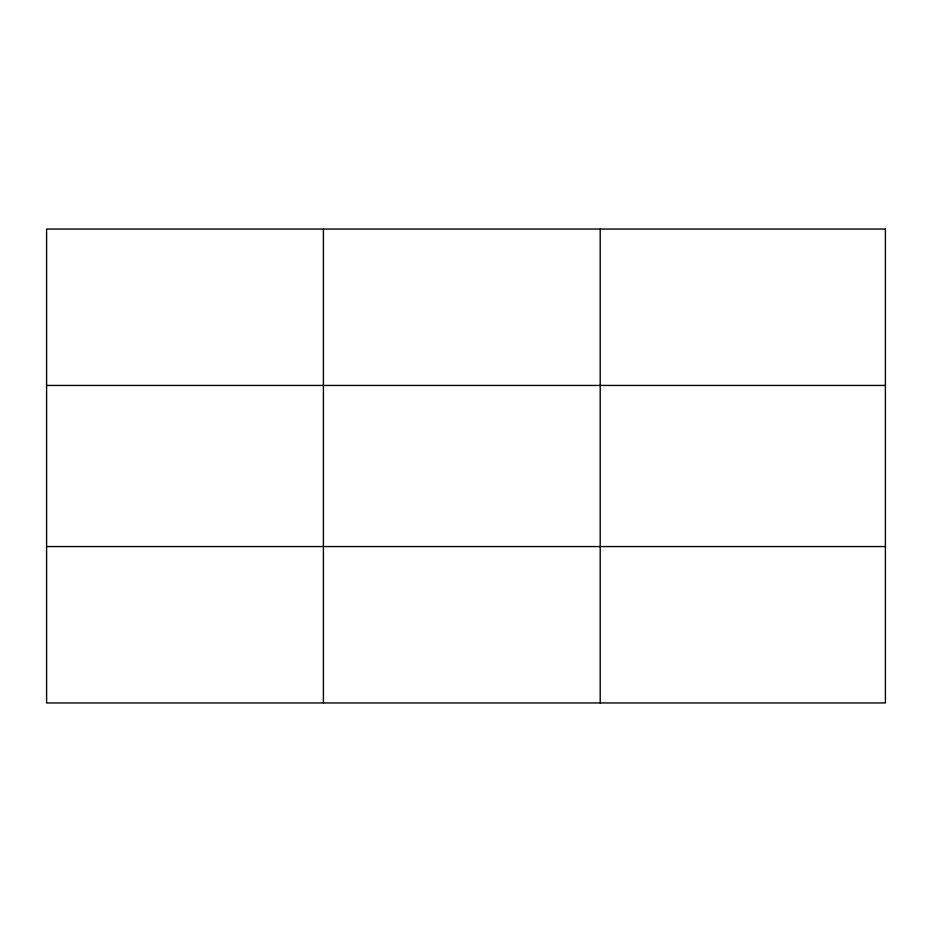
<?xml version="1.0" encoding="UTF-8"?>
<svg xmlns="http://www.w3.org/2000/svg" width="932" height="932" viewBox="0 0 932 932"><rect width="100%" height="100%" fill="white"/><g stroke="black" fill="none" stroke-linecap="round" stroke-linejoin="round"><path stroke-width="1.4" d="M323.404 229.051L323.404 702.949M600.208 229.051L600.208 702.949M46.6 385.44L885.4 385.44M46.6 546.56L885.4 546.56M885.4 229.051L885.4 702.949L46.6 702.949L46.6 229.051L885.4 229.051"/></g></svg>
